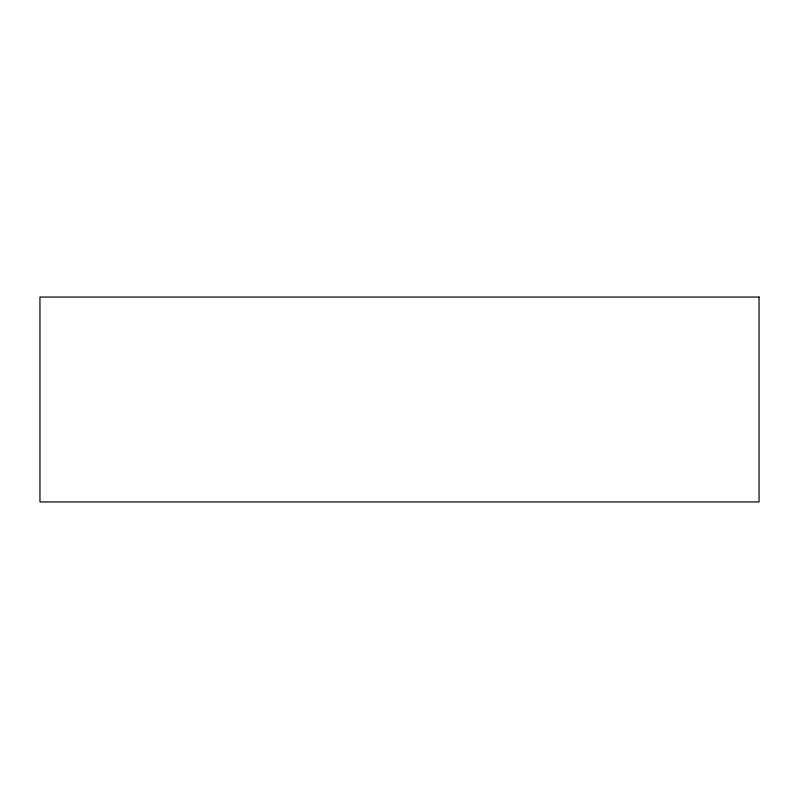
<?xml version="1.0" encoding="UTF-8"?>
<svg xmlns="http://www.w3.org/2000/svg" width="799" height="799" viewBox="0 0 799 799"><rect width="100%" height="100%" fill="white"/><g stroke="black" fill="none" stroke-linecap="round" stroke-linejoin="round"><path stroke-width="1.2" d="M759.05 297.058L39.95 297.058L39.95 501.942L759.05 501.942L759.05 297.058"/></g></svg>
